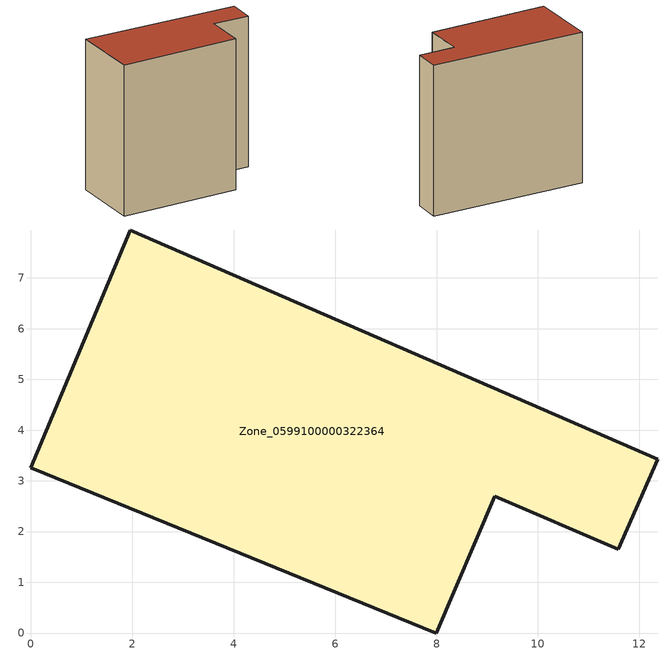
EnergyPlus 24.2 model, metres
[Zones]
Zone_0599100000322364
 floor ground (C_G): 0,3.26 1.97,7.95 12.36,3.43 11.58,1.66 9.15,2.7 7.99,0 z0
 wall outside (C_F): 1.97,7.95 0,3.26 7.99,0 9.15,2.7 11.58,1.66 12.36,3.43 1.97,7.95 z0:10.9
 roof outside (C_R): 12.36,3.43 1.97,7.95 0,3.26 7.99,0 9.15,2.7 11.58,1.66 z10.9
[BUILDING]
Pand.0599100000322364: North Axis=0; Terrain=City; Loads Convergence Tolerance Value=0.04; Temperature Convergence Tolerance Value=0.4; Solar Distribution=FullExterior; Maximum Number of Warmup Days=25; Minimum Number of Warmup Days=1
[Site:Location]
Rotterdam.The.Hague.AP_ZH_NLD Design_Conditions: Latitude=51.96; Longitude=4.45; Time Zone=1; Elevation=-4.5
[SITE:GROUNDTEMPERATURE:BUILDINGSURFACE]
18, 18, 18, 18, 18, 18, 18, 18, 18, 18, 18, 18
[MATERIAL] Thermal Absorptance=0.9; Solar Absorptance=0.7; Visible Absorptance=0.7
Name | Roughness | Thickness | Conductivity | Density | Specific Heat
G.TI.1946 | MediumSmooth | 0.15 | 1 | 540 | 1210
F.TI.1946 | Rough | 0.3 | 0.857143 | 1920 | 840
R.TI.1946 | MediumRough | 0.2 | 0.1 | 1500 | 1000
[CONSTRUCTION]
C_G: G.TI.1946
C_F: F.TI.1946
C_R: R.TI.1946
[ZONE]
Zone_0599100000322364: Type=1; Multiplier=1; Ceiling Height=Autocalculate; Volume=Autocalculate; Floor Area=autocalculate; Part of Total Floor Area=Yes
[ZONEINFILTRATION:DESIGNFLOWRATE]
Infil_Zone_0599100000322364: Zone or ZoneList or Space or SpaceList=Zone_0599100000322364; Schedule=AlwaysOn; Design Flow Rate Calculation Method=Flow/Area; Flow Rate per Floor Area=0.003; Constant Term Coefficient=1; Temperature Term Coefficient=0; Velocity Term Coefficient=0; Velocity Squared Term Coefficient=0
[HVACTEMPLATE:ZONE:IDEALLOADSAIRSYSTEM]
Zone_0599100000322364: Maximum Heating Supply Air Temperature=50; Minimum Cooling Supply Air Temperature=13; Maximum Heating Supply Air Humidity Ratio=0.0156; Minimum Cooling Supply Air Humidity Ratio=0.0077; Heating Limit=NoLimit; Cooling Limit=NoLimit; Dehumidification Control Type=ConstantSensibleHeatRatio; Cooling Sensible Heat Ratio=0.7; Dehumidification Setpoint=60; Humidification Control Type=None; Humidification Setpoint=30; Outdoor Air Method=None; Outdoor Air Flow Rate per Person=0.00944; Outdoor Air Flow Rate per Zone Floor Area=0; Outdoor Air Flow Rate per Zone=0; Demand Controlled Ventilation Type=None; Outdoor Air Economizer Type=NoEconomizer; Heat Recovery Type=None; Sensible Heat Recovery Effectiveness=0.7; Latent Heat Recovery Effectiveness=0.65
[ZONECONTROL:THERMOSTAT]
ThermostatControl_Zone_0599100000322364: Zone or ZoneList=Zone_0599100000322364; Control Type Schedule=DualSetpointControlType; Control 1=Thermostat_Zone_0599100000322364; Temperature Difference Between Cutout And Setpoint=0
[THERMOSTATSETPOINT:DUALSETPOINT]
Thermostat_Zone_0599100000322364: Heating Setpoint Temperature Schedule=HeatingSetpoint_Zone_0599100000322364; Cooling Setpoint Temperature Schedule=CoolingSetpoint_Zone_0599100000322364
[SCHEDULE:COMPACT]
HeatingSetpoint_Zone_0599100000322364: Through: 12/31, For: AllDays, Until: 24:00, 21
CoolingSetpoint_Zone_0599100000322364: Through: 12/31, For: AllDays, Until: 24:00, 24
DualSetpointControlType: Through: 12/31, For: AllDays, Until: 24:00, 4
AlwaysOn: Through: 12/31, For: AllDays, Until: 24:00, 1
